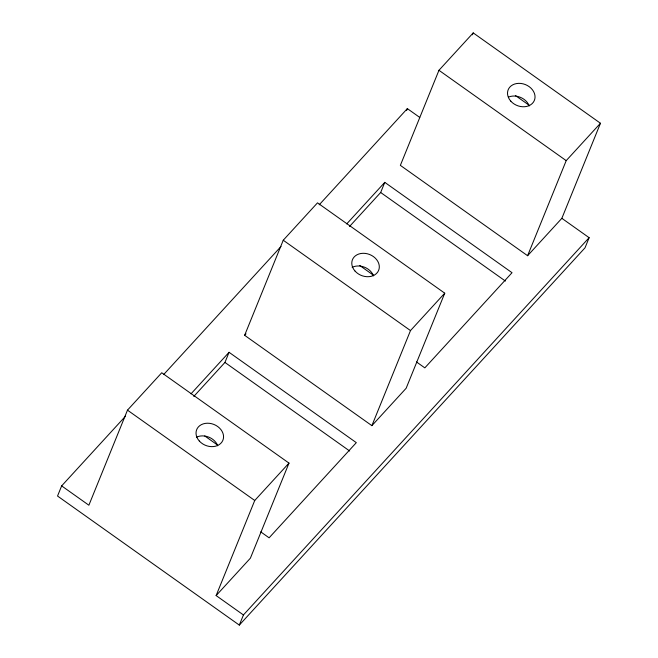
<?xml version="1.0" encoding="UTF-8"?>
<svg xmlns="http://www.w3.org/2000/svg" width="658" height="658" viewBox="0 0 658 658"><rect width="100%" height="100%" fill="white"/><g stroke="black" fill="none" stroke-linecap="round" stroke-linejoin="round"><path stroke-width="0.99" d="M125.513 416.193L61.655 485.892L57.534 496.033L239.315 625.1L585.011 247.827L589.124 237.686L561.858 218.324L600.466 123.252L473.217 32.9L438.96 70.291L400.36 165.364L527.601 255.715L561.858 218.324M239.315 625.1L243.427 614.959L216.128 595.572L250.385 558.181L288.994 463.109L161.745 372.757L127.487 410.148L88.879 505.221L61.655 485.892M193.806 396.429L224.946 362.443L229.066 352.301L356.315 442.653L269.106 537.816L260.741 531.87M244.636 335.309L283.244 240.228L317.501 202.845L444.75 293.188L406.142 388.269L371.885 425.652L244.636 335.309L246.01 333.812M406.595 110.462L407.351 108.619L419.738 117.42M216.128 595.572L254.736 500.491L288.994 463.109M349.521 226.492L380.669 192.498L384.782 182.356L512.031 272.708L424.829 367.871L416.456 361.933M472.452 34.8L473.217 32.9M371.885 425.652L410.493 330.579L444.75 293.188M527.601 255.715L566.209 160.634L600.466 123.252M163.694 374.525L281.007 246.495M319.188 204.827L407.351 108.619M191.001 393.846L229.066 352.301M346.717 223.901L384.782 182.356M243.427 614.959L589.124 237.686M515.395 95.509L529.443 105.477M438.96 70.291L566.209 160.634M380.669 192.498L505.402 281.065M359.679 265.454L373.719 275.422M283.244 240.228L410.493 330.579M224.946 362.443L349.678 451.01M204.745 435.95L217.14 444.75M127.487 410.148L254.736 500.491M508.609 97.039A14.147 11.268 22.1 0 1 529.221 105.913M352.145 267.321A14.147 11.268 22.1 0 1 373.497 275.858M196.388 437.233A14.147 11.268 22.1 0 1 217.74 445.77M510.814 101.184A14.147 11.268 22.1 0 0 534.263 100.658A14.147 11.268 22.1 0 0 518.743 83.352A14.147 11.268 22.1 0 0 510.814 101.184M199.333 441.049A14.147 11.268 22.1 0 0 222.782 440.523A14.147 11.268 22.1 0 0 207.27 423.217A14.147 11.268 22.1 0 0 199.333 441.049M355.09 271.129A14.147 11.268 22.1 0 0 378.539 270.603A14.147 11.268 22.1 0 0 363.027 253.297A14.147 11.268 22.1 0 0 355.09 271.129"/></g></svg>
